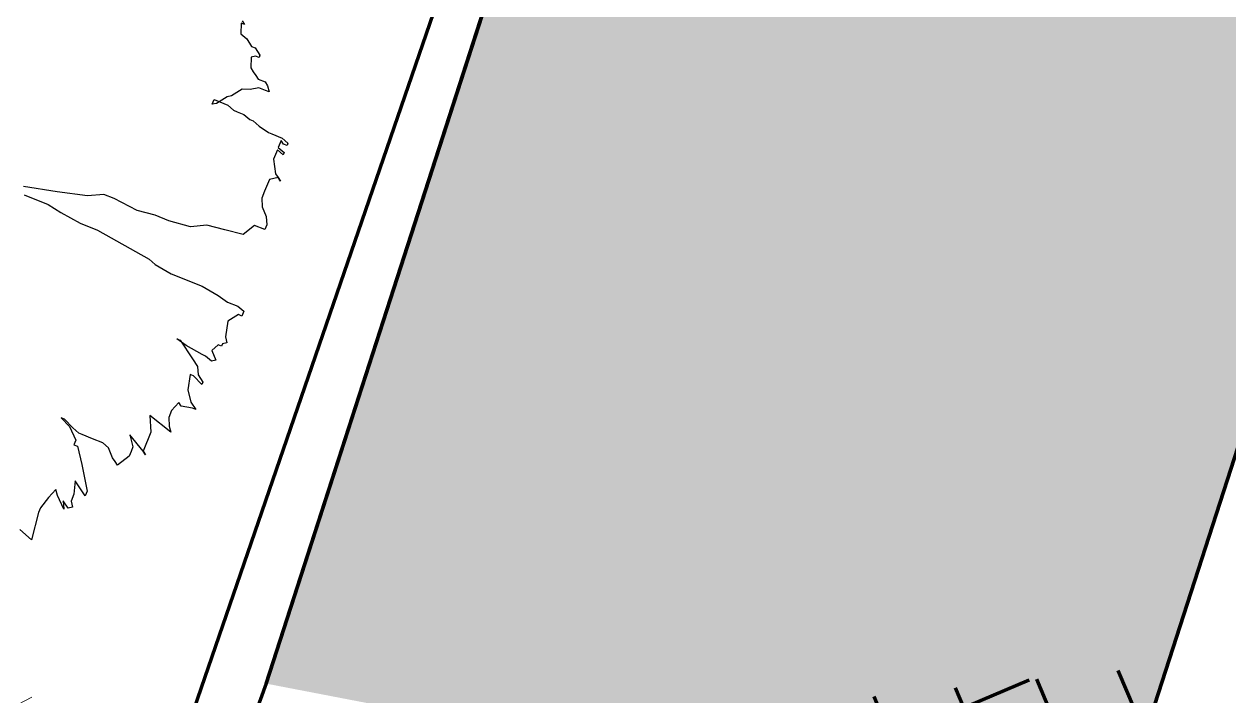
# Model space of a CAD drawing. Header units: millimetres. Extents: x 111 to 1506, y 14 to 566.
# Drawn here: x 220.37 to 223.199, y 101.341 to 102.919 of the extents above; entities that cross this region are included whole.
import ezdxf

# ---------------------------------------------------------------- set-up
doc = ezdxf.new("R2010")
doc.units = ezdxf.units.MM
doc.layers.add('fer', color=8, linetype='Continuous')
doc.layers.add('G', color=254, linetype='Continuous', lineweight=5)
doc.layers.add('PALMERAS114', color=114, linetype='Continuous', lineweight=5)
doc.styles.add('ATTR', font='romans.shx', dxfattribs={"width": 0.8, "height": 2.52})

# ---------------------------------------------------------------- blocks, each defined once
blk = doc.blocks.new('tr')
at = {"layer": 'fer', "color": 97}
for p, q in [((1378.7648, 206.7174), (1378.7707, 206.7347)), ((1378.7648, 206.7174), (1378.7707, 206.7347)), ((1378.7707, 206.7347), (1378.7827, 206.7347)), ((1378.7707, 206.7347), (1378.7707, 206.7347)), ((1378.7707, 206.7347), (1378.7827, 206.7347)), ((1378.7707, 206.7347), (1378.7707, 206.7347)), ((1378.7827, 206.7347), (1378.7827, 206.7261)), ((1378.7827, 206.7347), (1378.7827, 206.7261)), ((1378.7827, 206.7261), (1378.8065, 206.7087)), ((1378.7827, 206.7261), (1378.7827, 206.7261)), ((1378.7827, 206.7261), (1378.8065, 206.7087)), ((1378.7827, 206.7261), (1378.7827, 206.7261)), ((1378.8422, 206.7174), (1378.8541, 206.7261)), ((1378.8422, 206.7174), (1378.8541, 206.7261)), ((1378.8541, 206.7261), (1378.86, 206.7174)), ((1378.8541, 206.7261), (1378.8541, 206.7261)), ((1378.8541, 206.7261), (1378.86, 206.7174)), ((1378.8541, 206.7261), (1378.8541, 206.7261)), ((1378.4434, 206.6827), (1378.4494, 206.6914)), ((1378.4434, 206.6827), (1378.4494, 206.6914)), ((1378.4553, 206.7001), (1378.4494, 206.6914)), ((1378.4494, 206.6914), (1378.4553, 206.7001)), ((1378.4553, 206.7001), (1378.4494, 206.6914)), ((1378.4494, 206.6914), (1378.4553, 206.7001)), ((1378.4494, 206.6914), (1378.4613, 206.6741)), ((1378.4494, 206.6914), (1378.4613, 206.6741)), ((1378.5268, 206.6827), (1378.5446, 206.7001)), ((1378.5268, 206.6827), (1378.5446, 206.7001)), ((1378.5446, 206.7001), (1378.5625, 206.7087)), ((1378.5446, 206.7001), (1378.5625, 206.7087)), ((1378.5446, 206.7001), (1378.5446, 206.7001)), ((1378.5446, 206.7001), (1378.5446, 206.7001)), ((1378.5625, 206.7087), (1378.5744, 206.7087)), ((1378.5625, 206.7087), (1378.5625, 206.7087)), ((1378.5625, 206.7087), (1378.5744, 206.7087)), ((1378.5625, 206.7087), (1378.5625, 206.7087)), ((1378.5744, 206.7087), (1378.5744, 206.6827)), ((1378.5744, 206.7087), (1378.5744, 206.7087)), ((1378.5744, 206.7087), (1378.5744, 206.6827)), ((1378.5744, 206.7087), (1378.5744, 206.7087)), ((1378.7588, 206.6654), (1378.7648, 206.6914)), ((1378.7588, 206.6654), (1378.7648, 206.6914)), ((1378.7648, 206.6914), (1378.7648, 206.7174)), ((1378.7648, 206.6914), (1378.7648, 206.7174)), ((1378.8065, 206.7087), (1378.8422, 206.7174)), ((1378.8065, 206.7087), (1378.8422, 206.7174)), ((1378.86, 206.7174), (1378.866, 206.7174)), ((1378.86, 206.7174), (1378.866, 206.7174)), ((1378.866, 206.7174), (1378.866, 206.7087)), ((1378.866, 206.7174), (1378.866, 206.7087)), ((1378.866, 206.7087), (1378.8838, 206.7001)), ((1378.866, 206.7087), (1378.8838, 206.7001)), ((1378.8838, 206.7001), (1378.9017, 206.7174)), ((1378.8838, 206.7001), (1378.9017, 206.7174)), ((1378.9017, 206.7174), (1378.9076, 206.7087)), ((1378.9017, 206.7174), (1378.9076, 206.7087)), ((1378.9076, 206.7087), (1378.9017, 206.6914)), ((1378.9076, 206.7087), (1378.9017, 206.6914)), ((1378.9017, 206.6914), (1378.9017, 206.6827)), ((1378.9017, 206.6914), (1378.9017, 206.6827)), ((1378.9314, 206.6827), (1378.9493, 206.6914)), ((1378.9314, 206.6827), (1378.9493, 206.6914)), ((1378.9493, 206.6914), (1378.9612, 206.7087)), ((1378.9493, 206.6914), (1378.9612, 206.7087)), ((1378.9671, 206.7087), (1378.9552, 206.6827)), ((1378.9671, 206.7087), (1378.9552, 206.6827)), ((1378.9612, 206.7087), (1378.9671, 206.7087)), ((1378.9612, 206.7087), (1378.9671, 206.7087)), ((1378.9909, 206.6827), (1379.0147, 206.7001)), ((1378.9909, 206.6827), (1379.0147, 206.7001)), ((1379.0147, 206.7001), (1379.0266, 206.7174)), ((1379.0147, 206.7001), (1379.0266, 206.7174)), ((1379.0266, 206.7174), (1379.0266, 206.7087)), ((1379.0266, 206.7174), (1379.0266, 206.7087)), ((1379.0266, 206.7087), (1379.0326, 206.6827)), ((1379.0266, 206.7087), (1379.0326, 206.6827)), ((1378.3601, 206.6654), (1378.3661, 206.6827)), ((1378.3601, 206.6654), (1378.3661, 206.6827)), ((1378.3601, 206.6394), (1378.3601, 206.6654)), ((1378.3601, 206.6394), (1378.3601, 206.6654)), ((1378.3661, 206.6827), (1378.372, 206.6827)), ((1378.3661, 206.6827), (1378.372, 206.6827)), ((1378.372, 206.6741), (1378.3661, 206.6654)), ((1378.372, 206.6741), (1378.3661, 206.6654)), ((1378.3661, 206.6654), (1378.372, 206.6654)), ((1378.3661, 206.6654), (1378.372, 206.6654)), ((1378.372, 206.6827), (1378.372, 206.6741)), ((1378.372, 206.6827), (1378.372, 206.6741)), ((1378.372, 206.6654), (1378.3839, 206.6654)), ((1378.372, 206.6654), (1378.3839, 206.6654)), ((1378.3839, 206.6654), (1378.3899, 206.6827)), ((1378.3839, 206.6654), (1378.3899, 206.6827)), ((1378.3958, 206.6827), (1378.3899, 206.6654)), ((1378.3899, 206.6827), (1378.3958, 206.6827)), ((1378.3958, 206.6827), (1378.3899, 206.6654)), ((1378.3899, 206.6827), (1378.3958, 206.6827)), ((1378.3899, 206.6654), (1378.4137, 206.6654)), ((1378.3899, 206.6654), (1378.4137, 206.6654)), ((1378.4137, 206.6654), (1378.4434, 206.6827)), ((1378.4137, 206.6654), (1378.4434, 206.6827)), ((1378.4613, 206.6741), (1378.491, 206.6741)), ((1378.4613, 206.6741), (1378.491, 206.6741)), ((1378.491, 206.6741), (1378.5089, 206.6741)), ((1378.491, 206.6741), (1378.5089, 206.6741)), ((1378.5089, 206.6741), (1378.5268, 206.6827)), ((1378.5089, 206.6741), (1378.5268, 206.6827)), ((1378.5744, 206.6827), (1378.6041, 206.6654)), ((1378.5744, 206.6827), (1378.6041, 206.6654)), ((1378.6041, 206.6654), (1378.6101, 206.6221)), ((1378.6041, 206.6654), (1378.6101, 206.6221)), ((1378.7529, 206.6221), (1378.7588, 206.6654)), ((1378.7529, 206.6221), (1378.7588, 206.6654)), ((1378.8898, 206.6221), (1378.9195, 206.6654)), ((1378.8898, 206.6221), (1378.9195, 206.6654)), ((1378.9017, 206.6827), (1378.8957, 206.6394)), ((1378.9017, 206.6827), (1378.8957, 206.6394)), ((1378.9195, 206.6654), (1378.9314, 206.6827)), ((1378.9195, 206.6654), (1378.9314, 206.6827)), ((1378.9552, 206.6741), (1378.9909, 206.6827)), ((1378.9552, 206.6827), (1378.9552, 206.6741)), ((1378.9552, 206.6741), (1378.9909, 206.6827)), ((1378.9552, 206.6827), (1378.9552, 206.6741)), ((1379.0326, 206.6827), (1379.0266, 206.6741)), ((1379.0326, 206.6827), (1379.0266, 206.6741)), ((1379.0266, 206.6741), (1379.0505, 206.6654)), ((1379.0266, 206.6741), (1379.0505, 206.6654)), ((1379.0505, 206.6654), (1379.0683, 206.6654)), ((1379.0505, 206.6654), (1379.0683, 206.6654)), ((1379.0683, 206.6654), (1379.0862, 206.6741)), ((1379.0683, 206.6654), (1379.0862, 206.6741)), ((1379.0981, 206.6827), (1379.0802, 206.6221)), ((1379.0981, 206.6827), (1379.0802, 206.6221)), ((1379.0862, 206.6741), (1379.0981, 206.6827)), ((1379.0862, 206.6741), (1379.0981, 206.6827)), ((1378.3601, 206.6307), (1378.3601, 206.6394)), ((1378.3601, 206.6307), (1378.3601, 206.6394)), ((1378.8957, 206.6394), (1378.8898, 206.6134)), ((1378.8957, 206.6394), (1378.8898, 206.6134)), ((1379.0802, 206.6221), (1379.1159, 206.6394)), ((1379.0802, 206.6221), (1379.1159, 206.6394)), ((1379.1159, 206.6394), (1379.1635, 206.6394)), ((1379.1159, 206.6394), (1379.1635, 206.6394)), ((1379.1635, 206.6394), (1379.1397, 206.5961)), ((1379.1635, 206.6394), (1379.1397, 206.5961)), ((1379.1695, 206.6481), (1379.1635, 206.6394)), ((1379.1635, 206.6394), (1379.1695, 206.6481)), ((1379.1695, 206.6481), (1379.1635, 206.6394)), ((1379.1635, 206.6394), (1379.1695, 206.6481)), ((1378.3542, 206.6047), (1378.3601, 206.6307)), ((1378.3542, 206.6047), (1378.3601, 206.6307)), ((1378.6101, 206.6221), (1378.616, 206.5788)), ((1378.6101, 206.6221), (1378.616, 206.5788)), ((1378.7529, 206.5441), (1378.7529, 206.6221)), ((1378.7529, 206.5441), (1378.7529, 206.6221)), ((1378.8898, 206.6134), (1378.8898, 206.6221)), ((1378.8898, 206.6134), (1378.8898, 206.6221)), ((1379.1397, 206.5961), (1379.1635, 206.6134)), ((1379.1397, 206.5961), (1379.1635, 206.6134)), ((1379.1635, 206.6134), (1379.1754, 206.6134)), ((1379.1635, 206.6134), (1379.1754, 206.6134)), ((1379.1754, 206.6134), (1379.1873, 206.6134)), ((1379.1754, 206.6134), (1379.1873, 206.6134)), ((1379.1873, 206.6134), (1379.2171, 206.5961)), ((1379.1873, 206.6134), (1379.2171, 206.5961)), ((1378.253, 206.5788), (1378.259, 206.5874)), ((1378.253, 206.5788), (1378.259, 206.5874)), ((1378.253, 206.5614), (1378.253, 206.5788)), ((1378.253, 206.5614), (1378.253, 206.5788)), ((1378.259, 206.5874), (1378.2709, 206.5961)), ((1378.259, 206.5874), (1378.2709, 206.5961)), ((1378.259, 206.5874), (1378.259, 206.5874)), ((1378.259, 206.5874), (1378.259, 206.5874)), ((1378.2709, 206.5961), (1378.2709, 206.5874)), ((1378.2709, 206.5961), (1378.2709, 206.5874)), ((1378.2709, 206.5874), (1378.2709, 206.5788)), ((1378.2709, 206.5874), (1378.2709, 206.5788)), ((1378.2709, 206.5788), (1378.2709, 206.5701)), ((1378.2709, 206.5788), (1378.2709, 206.5788)), ((1378.2709, 206.5788), (1378.2709, 206.5701)), ((1378.2709, 206.5788), (1378.2709, 206.5788)), ((1378.3423, 206.5614), (1378.3482, 206.5788)), ((1378.3423, 206.5614), (1378.3482, 206.5788)), ((1378.3482, 206.5874), (1378.3542, 206.6047)), ((1378.3482, 206.5874), (1378.3542, 206.6047)), ((1378.3482, 206.5788), (1378.3482, 206.5874)), ((1378.3482, 206.5788), (1378.3482, 206.5874)), ((1378.616, 206.5788), (1378.6339, 206.5441)), ((1378.616, 206.5788), (1378.6339, 206.5441)), ((1379.2052, 206.5788), (1379.1873, 206.5614)), ((1379.2052, 206.5788), (1379.1873, 206.5614)), ((1379.2111, 206.5874), (1379.2052, 206.5788)), ((1379.2111, 206.5874), (1379.2052, 206.5788)), ((1379.2171, 206.5961), (1379.2111, 206.5874)), ((1379.2171, 206.5961), (1379.2111, 206.5874)), ((1378.2411, 206.5441), (1378.2471, 206.5528)), ((1378.2411, 206.5441), (1378.2471, 206.5528)), ((1378.2471, 206.5528), (1378.253, 206.5614)), ((1378.2471, 206.5528), (1378.253, 206.5614)), ((1378.2709, 206.5701), (1378.2828, 206.5528)), ((1378.2709, 206.5701), (1378.2828, 206.5528)), ((1378.2828, 206.5528), (1378.2887, 206.5354)), ((1378.2828, 206.5528), (1378.2887, 206.5354)), ((1378.3423, 206.5441), (1378.3423, 206.5614)), ((1378.3423, 206.5441), (1378.3423, 206.5614)), ((1379.1873, 206.5614), (1379.1814, 206.5441)), ((1379.1873, 206.5614), (1379.1814, 206.5441)), ((1379.2468, 206.5181), (1379.3004, 206.5528)), ((1379.2468, 206.5181), (1379.3004, 206.5528)), ((1379.3123, 206.5528), (1379.2885, 206.5181)), ((1379.3123, 206.5528), (1379.2885, 206.5181)), ((1379.3004, 206.5528), (1379.3123, 206.5528)), ((1379.3004, 206.5528), (1379.3123, 206.5528)), ((1379.3123, 206.5528), (1379.3123, 206.5528)), ((1379.3123, 206.5528), (1379.3123, 206.5528)), ((1378.1875, 206.5268), (1378.1935, 206.5354)), ((1378.1875, 206.5268), (1378.1935, 206.5354)), ((1378.1875, 206.5181), (1378.1875, 206.5268)), ((1378.1875, 206.5181), (1378.1875, 206.5268)), ((1378.1935, 206.5354), (1378.1994, 206.5441)), ((1378.1935, 206.5354), (1378.1994, 206.5441)), ((1378.1994, 206.5441), (1378.2054, 206.5441)), ((1378.1994, 206.5441), (1378.2054, 206.5441)), ((1378.2054, 206.5441), (1378.2054, 206.5354)), ((1378.2054, 206.5441), (1378.2054, 206.5441)), ((1378.2054, 206.5441), (1378.2054, 206.5354)), ((1378.2054, 206.5441), (1378.2054, 206.5441)), ((1378.2054, 206.5354), (1378.2113, 206.5268)), ((1378.2054, 206.5354), (1378.2054, 206.5354)), ((1378.2054, 206.5354), (1378.2113, 206.5268)), ((1378.2054, 206.5354), (1378.2054, 206.5354)), ((1378.2113, 206.5268), (1378.2351, 206.5354)), ((1378.2113, 206.5268), (1378.2351, 206.5354)), ((1378.2351, 206.5354), (1378.2411, 206.5441)), ((1378.2351, 206.5354), (1378.2411, 206.5441)), ((1378.2351, 206.5354), (1378.2351, 206.5354)), ((1378.2351, 206.5354), (1378.2351, 206.5354)), ((1378.2887, 206.5354), (1378.3006, 206.5268)), ((1378.2887, 206.5354), (1378.3006, 206.5268)), ((1378.3006, 206.5268), (1378.3125, 206.5181)), ((1378.3006, 206.5268), (1378.3125, 206.5181)), ((1378.3363, 206.5181), (1378.3423, 206.5354)), ((1378.3363, 206.5181), (1378.3423, 206.5354)), ((1378.3423, 206.5441), (1378.3423, 206.5441)), ((1378.3423, 206.5354), (1378.3423, 206.5441)), ((1378.3423, 206.5441), (1378.3423, 206.5441)), ((1378.3423, 206.5354), (1378.3423, 206.5441)), ((1378.6339, 206.5441), (1378.6398, 206.4921)), ((1378.6339, 206.5441), (1378.6398, 206.4921)), ((1378.7469, 206.5008), (1378.7529, 206.5441)), ((1378.7469, 206.5008), (1378.7529, 206.5441)), ((1379.1814, 206.5441), (1379.1814, 206.5181)), ((1379.1814, 206.5441), (1379.1814, 206.5181)), ((1379.2885, 206.5181), (1379.3182, 206.5268)), ((1379.2885, 206.5181), (1379.3182, 206.5268)), ((1379.3182, 206.5268), (1379.3361, 206.5268)), ((1379.3182, 206.5268), (1379.3361, 206.5268)), ((1379.3361, 206.5268), (1379.348, 206.5354)), ((1379.3361, 206.5268), (1379.348, 206.5354)), ((1379.354, 206.5268), (1379.3421, 206.5094)), ((1379.354, 206.5268), (1379.3421, 206.5094)), ((1379.348, 206.5354), (1379.354, 206.5268)), ((1379.348, 206.5354), (1379.354, 206.5268)), ((1378.1697, 206.4834), (1378.1756, 206.5008)), ((1378.1697, 206.4834), (1378.1756, 206.5008)), ((1378.1756, 206.5008), (1378.1875, 206.5181)), ((1378.1756, 206.5008), (1378.1875, 206.5181)), ((1378.3125, 206.5181), (1378.3185, 206.5094)), ((1378.3125, 206.5181), (1378.3185, 206.5094)), ((1378.3185, 206.5094), (1378.3423, 206.4921)), ((1378.3185, 206.5094), (1378.3423, 206.4921)), ((1378.3363, 206.4834), (1378.3363, 206.5181)), ((1378.3363, 206.4834), (1378.3363, 206.5181)), ((1378.741, 206.4834), (1378.7469, 206.5008)), ((1378.741, 206.4834), (1378.7469, 206.5008)), ((1379.1814, 206.5181), (1379.1814, 206.4921)), ((1379.1814, 206.5181), (1379.1814, 206.4921)), ((1379.2111, 206.4921), (1379.2468, 206.5181)), ((1379.2111, 206.4921), (1379.2468, 206.5181)), ((1379.2468, 206.5181), (1379.2468, 206.5181)), ((1379.2468, 206.5181), (1379.2468, 206.5181)), ((1379.2885, 206.5181), (1379.2885, 206.5181)), ((1379.2885, 206.5181), (1379.2885, 206.5181)), ((1379.3599, 206.5181), (1379.3361, 206.4921)), ((1379.3599, 206.5181), (1379.3361, 206.4921)), ((1379.3421, 206.5094), (1379.3599, 206.5181)), ((1379.3421, 206.5094), (1379.3599, 206.5181)), ((1378.1399, 206.4748), (1378.1459, 206.4834)), ((1378.1399, 206.4748), (1378.1459, 206.4834)), ((1378.1459, 206.4748), (1378.1697, 206.4834)), ((1378.1459, 206.4834), (1378.1459, 206.4748)), ((1378.1459, 206.4748), (1378.1697, 206.4834)), ((1378.1459, 206.4834), (1378.1459, 206.4748)), ((1378.3363, 206.4834), (1378.3363, 206.4834)), ((1378.3482, 206.4834), (1378.3363, 206.4834)), ((1378.3363, 206.4834), (1378.3363, 206.4834)), ((1378.3482, 206.4834), (1378.3363, 206.4834)), ((1378.3423, 206.4921), (1378.3482, 206.4834)), ((1378.3423, 206.4921), (1378.3482, 206.4834)), ((1378.6398, 206.4921), (1378.6398, 206.4574)), ((1378.6398, 206.4921), (1378.6398, 206.4574)), ((1378.7231, 206.3448), (1378.741, 206.4834)), ((1378.7231, 206.3448), (1378.741, 206.4834)), ((1379.1754, 206.4661), (1379.1635, 206.4401)), ((1379.1754, 206.4661), (1379.1635, 206.4401)), ((1379.1754, 206.4574), (1379.1992, 206.4834)), ((1379.1814, 206.4834), (1379.1754, 206.4661)), ((1379.1754, 206.4574), (1379.1992, 206.4834)), ((1379.1814, 206.4834), (1379.1754, 206.4661)), ((1379.1754, 206.4661), (1379.1754, 206.4661)), ((1379.1754, 206.4661), (1379.1754, 206.4661)), ((1379.1814, 206.4921), (1379.1814, 206.4834)), ((1379.1814, 206.4921), (1379.1814, 206.4834)), ((1379.1992, 206.4834), (1379.2111, 206.4834)), ((1379.1992, 206.4834), (1379.2111, 206.4834)), ((1379.2111, 206.4834), (1379.2111, 206.4921)), ((1379.2111, 206.4834), (1379.2111, 206.4921)), ((1379.3361, 206.4921), (1379.3242, 206.4834)), ((1379.3361, 206.4921), (1379.3242, 206.4834)), ((1379.3242, 206.4834), (1379.348, 206.4748)), ((1379.3242, 206.4834), (1379.348, 206.4748)), ((1379.348, 206.4748), (1379.3778, 206.4661)), ((1379.348, 206.4748), (1379.3778, 206.4661)), ((1379.3778, 206.4661), (1379.3897, 206.4661)), ((1379.3778, 206.4661), (1379.3897, 206.4661)), ((1379.3897, 206.4661), (1379.4551, 206.4748)), ((1379.3897, 206.4661), (1379.4551, 206.4748)), ((1379.4551, 206.4748), (1379.4432, 206.4401)), ((1379.4551, 206.4748), (1379.4432, 206.4401)), ((1379.4551, 206.4748), (1379.4551, 206.4748)), ((1379.4551, 206.4748), (1379.4551, 206.4748)), ((1378.6398, 206.4574), (1378.6458, 206.4141)), ((1378.6398, 206.4574), (1378.6458, 206.4141)), ((1379.1635, 206.4314), (1379.1754, 206.4574)), ((1379.1635, 206.4314), (1379.1754, 206.4574)), ((1379.1635, 206.4401), (1379.1635, 206.4314)), ((1379.1635, 206.4401), (1379.1635, 206.4314)), ((1378.6458, 206.4141), (1378.6398, 206.3534)), ((1378.6458, 206.4141), (1378.6398, 206.3534)), ((1378.6398, 206.3534), (1378.6398, 206.3274)), ((1378.6398, 206.3534), (1378.6398, 206.3274)), ((1378.6398, 206.3274), (1378.6577, 206.2928)), ((1378.6398, 206.3274), (1378.6577, 206.2928)), ((1378.7231, 206.3014), (1378.7231, 206.3448)), ((1378.7231, 206.3014), (1378.7231, 206.3448)), ((1378.7172, 206.2495), (1378.7231, 206.3014)), ((1378.7172, 206.2495), (1378.7231, 206.3014)), ((1378.6577, 206.2928), (1378.6755, 206.2235)), ((1378.6577, 206.2928), (1378.6755, 206.2235)), ((1378.7112, 206.2148), (1378.7172, 206.2495)), ((1378.7112, 206.2148), (1378.7172, 206.2495)), ((1378.6755, 206.2235), (1378.6934, 206.1455)), ((1378.6755, 206.2235), (1378.6934, 206.1455)), ((1378.7112, 206.1541), (1378.7112, 206.2148)), ((1378.7112, 206.1541), (1378.7112, 206.2148))]:
    blk.add_line(p, q, dxfattribs=at)
blk = doc.blocks.new('EVG7')
for p, q in [((-3.91, 19.67), (-9.01, 58.4)), ((1.55, 19.67), (6.65, 58.4)), ((-9.21, 18.3), (-24.14, 54.35)), ((-6.59, 19.1), (-16.71, 56.87)), ((4.23, 19.1), (14.35, 56.87)), ((6.85, 18.3), (21.78, 54.35)), ((-13.82, 15.38), (-37.7, 46.51)), ((-11.62, 16.99), (-31.18, 50.87)), ((9.26, 16.99), (28.82, 50.87)), ((-16, 13.74), (-43.6, 41.34)), ((-17.84, 11.7), (-48.78, 35.44)), ((15.48, 11.7), (46.42, 35.44)), ((17.04, 9.43), (50.78, 28.91)), ((-20.59, 6.96), (-56.61, 21.87)), ((18.24, 6.96), (54.25, 21.87)), ((-21.61, 4.39), (-59.13, 14.44)), ((19.8, 1.68), (58.31, 6.74)), ((-22.19, -1.09), (-61.18, -1.09)), ((-22.16, -3.85), (-60.66, -8.92)), ((19.8, -3.85), (58.31, -8.92)), ((19.83, -1.09), (58.82, -1.09)), ((-20.59, -9.13), (-56.61, -24.05)), ((19.25, -6.56), (56.78, -16.62)), ((-19.4, -11.61), (-53.14, -31.09)), ((-17.84, -13.87), (-48.78, -37.61)), ((13.64, -15.91), (41.25, -43.51)), ((15.48, -13.87), (46.42, -37.61)), ((-13.82, -17.56), (-37.7, -48.69)), ((-11.62, -19.17), (-31.18, -53.05)), ((-9.21, -20.47), (-24.14, -56.52)), ((-6.59, -21.27), (-16.71, -59.04)), ((-3.91, -21.84), (-9.01, -60.57)), ((-1.18, -22.12), (-1.18, -61.09)), ((4.23, -21.27), (14.35, -59.04)), ((6.85, -20.47), (21.78, -56.52)), ((9.26, -19.17), (28.82, -53.05)), ((11.46, -17.56), (35.35, -48.69))]:
    blk.add_line(p, q)
at = {"style": 'ATTR', "width": 0.8, "flags": 9}
blk.add_attdef('ESTCODE', (0, 0), '', height=0.7, dxfattribs=at)

msp = doc.modelspace()

# ---------------------------------------------------------------- hatches: boundary and pattern name
at = {"lineweight": 100, "ltscale": 1000}
h = msp.add_hatch(dxfattribs=at)
h.set_pattern_fill('AR-HBONE', color=256, scale=0.046, angle=-22.08523, style=0)
h.set_pattern_definition([(22.914772, (794.38086, 1592.55376), (0.097837146, 0.241122153), [0.552, -0.184]), (112.914772, (794.55034, 1592.6254), (0.097837146, 0.241122153), [0.552, -0.184])])
edge = h.paths.add_edge_path()
edge.add_line((220.82546, 101.1752), (223.0544, 101.41362))
edge.add_line((223.0544, 101.41362), (220.48213, 93.44585))
edge.add_line((220.48213, 93.44585), (218.21115, 93.87621))
edge.add_line((218.21115, 93.87621), (220.93874, 101.37021))
at = {"layer": 'G', "lineweight": 100, "ltscale": 1000}
h = msp.add_hatch(dxfattribs=at)
h.set_pattern_fill('AR-HBONE', color=256, scale=0.046, angle=-22.08523, style=0)
h.set_pattern_definition([(22.914772, (797.12783, 1599.99595), (0.097837146, 0.241122153), [0.552, -0.184]), (112.914772, (797.29731, 1600.0676), (0.097837146, 0.241122153), [0.552, -0.184])])
edge = h.paths.add_edge_path()
edge.add_line((235.50294, 146.48372), (237.44709, 145.9959))
edge.add_line((237.44709, 145.9959), (222.91738, 100.98918))
edge.add_line((222.91738, 100.98918), (220.93875, 101.37021))
edge.add_line((220.93875, 101.37021), (235.50409, 146.48343))

# ---------------------------------------------------------------- linework, layer by layer
at = {"lineweight": 211, "ltscale": 1000}
for p, q in [((232.44388, 130.49814), (222.91738, 100.98918)), ((225.58665, 115.76739), (220.93875, 101.37021))]:
    msp.add_line(p, q, dxfattribs=at)
at = {"lineweight": 100, "ltscale": 1000}
msp.add_line((220.93874, 101.37021), (218.21115, 93.87621), dxfattribs=at)
for points in [[(223.55255, 102.95667), (232.44388, 130.49814), (239.49941, 128.13296), (242.89743, 131.13308), (261.65868, 109.92131), (247.00179, 100.37129), (245.10407, 88.77997), (220.48213, 93.44585), (232.44388, 130.49814)], [(232.44388, 130.49814), (222.91738, 100.98918)], [(225.72458, 115.71718), (218.21115, 93.87621), (203.07053, 96.74537), (204.83928, 105.65331), (205.02732, 106.60034), (205.09306, 106.93146), (205.39025, 108.42818), (205.61838, 109.61552), (205.62655, 109.67845), (207.96081, 121.46054), (209.42328, 124.62156), (225.58665, 115.76739)], [(225.58665, 115.76739), (220.93875, 101.37021)], [(220.93875, 101.37021), (220.93875, 101.37021), (225.57343, 115.72521)]]:
    msp.add_lwpolyline(points, dxfattribs=at)

# ---------------------------------------------------------------- block references
at = {"lineweight": 100, "rotation": 247.9147716791316}
msp.add_blockref('tr', (547.71794, 1457.57783), dxfattribs=at)
at = {"layer": 'PALMERAS114', "extrusion": (0, 0, -1), "xscale": -0.004880888891868356, "yscale": 0.004880888891718753, "zscale": -0.004880888891868356, "rotation": 294.9205878507973}
msp.add_blockref('EVG7', (-220.1263, 101.20996), dxfattribs=at)

doc.saveas('drawing.dxf')
